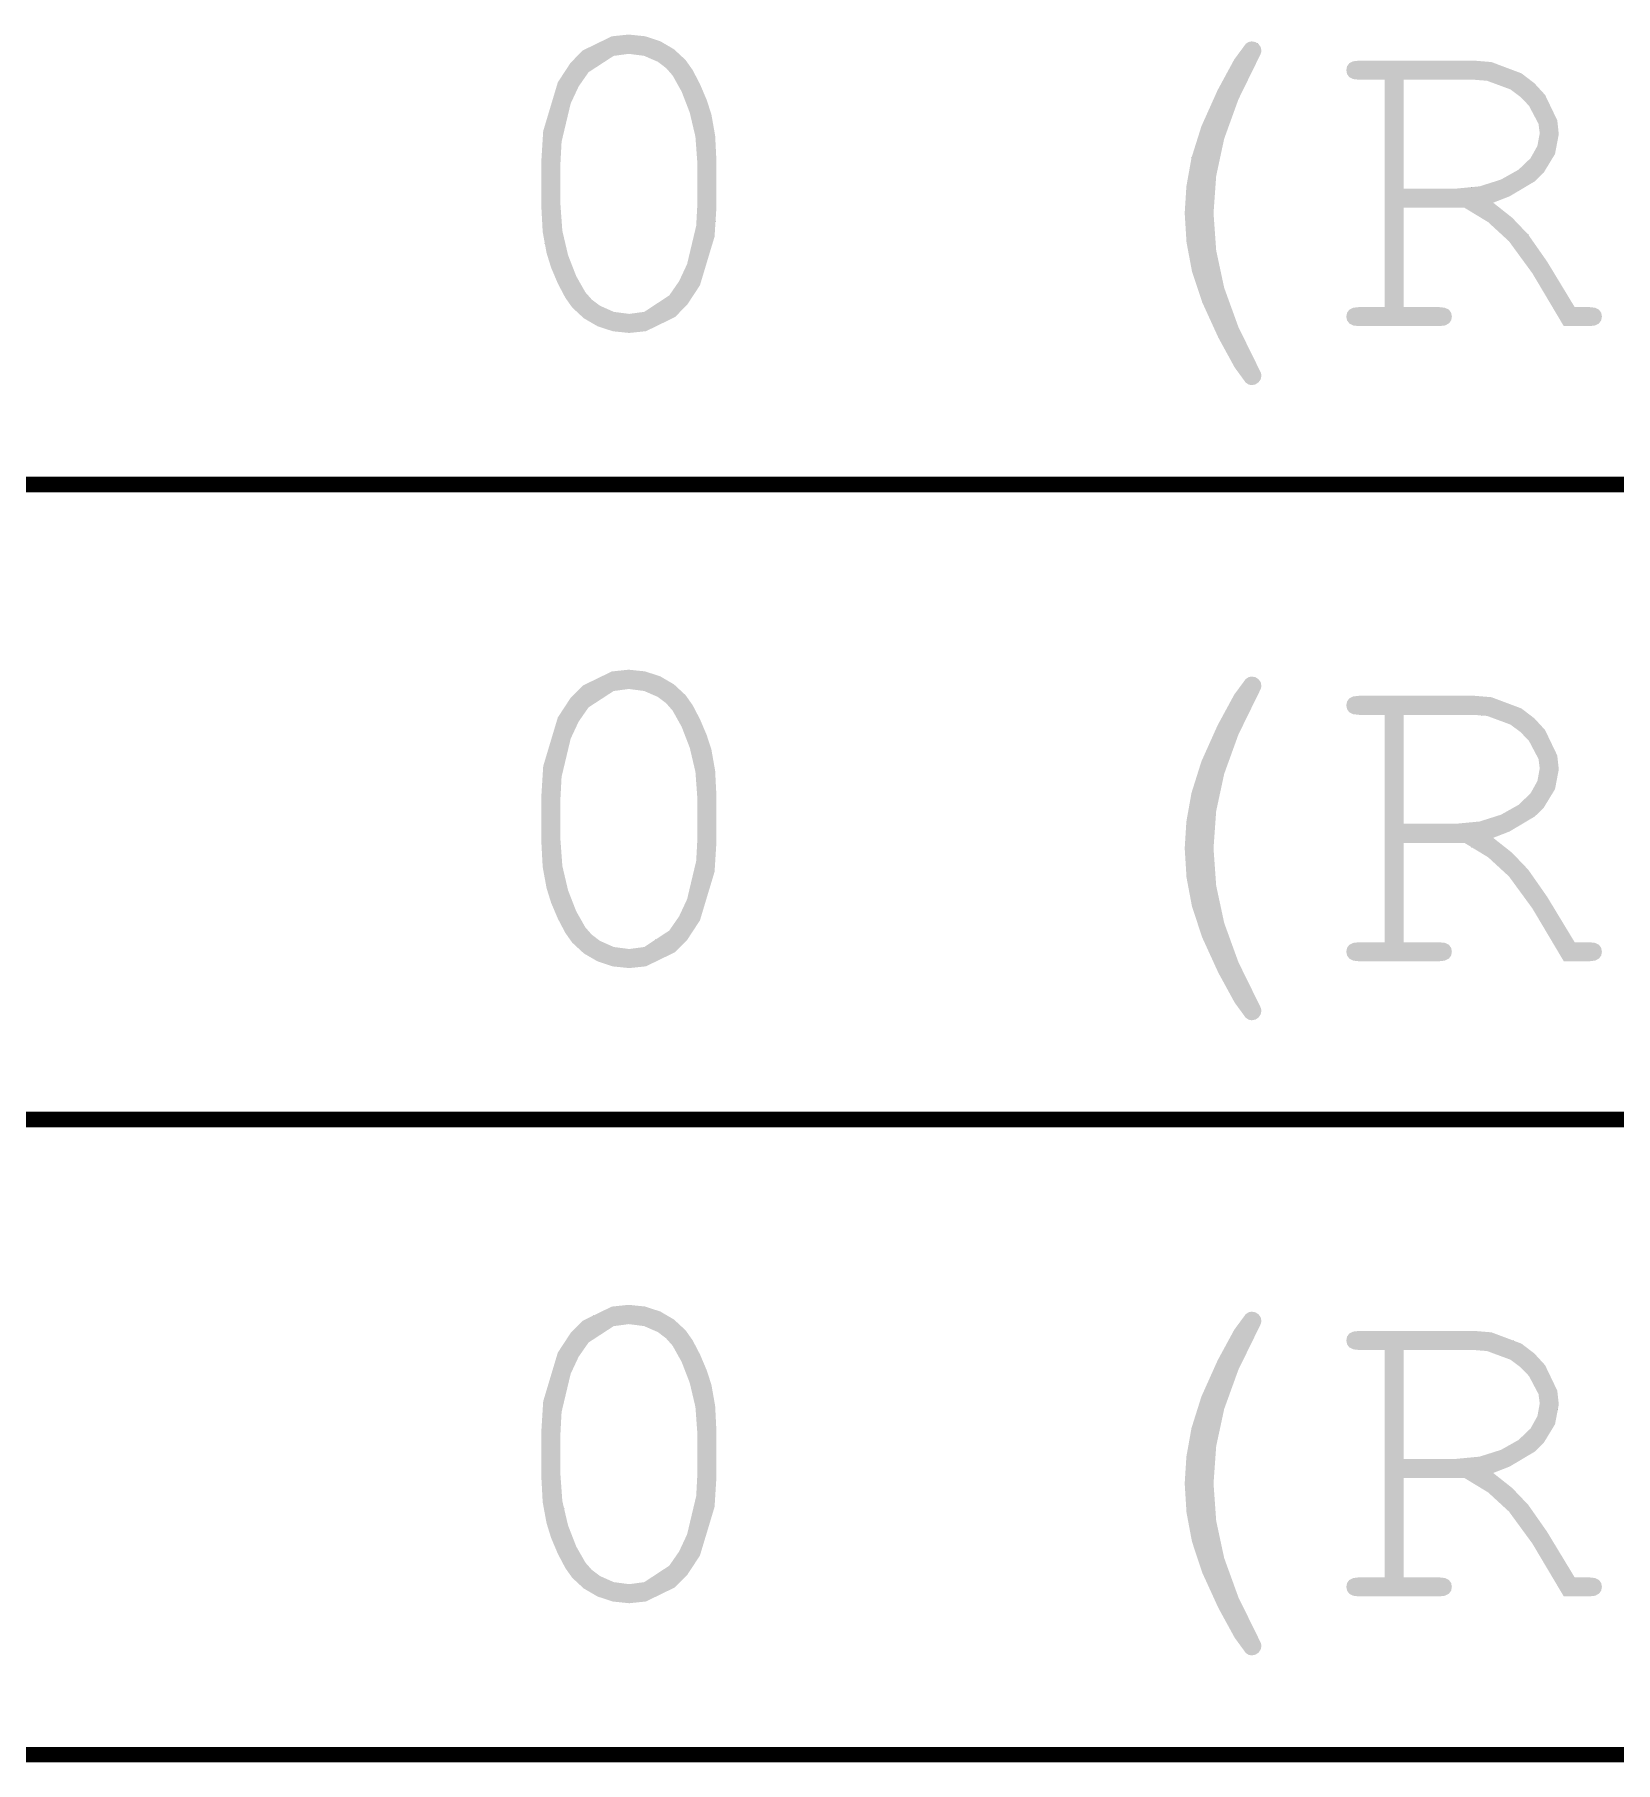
# Model space of a CAD drawing. Extents: x 0 to 13284, y 0 to 3969.
# Drawn here: x 9416.3 to 9817.9, y 2996.2 to 3435.4 of the extents above; entities that cross this region are included whole.
import ezdxf

# ---------------------------------------------------------------- set-up
doc = ezdxf.new("R2010")
doc.units = 0
doc.layers.add('DRILL_SYMBOLS', color=255, linetype='CONTINUOUS')

msp = doc.modelspace()

# ---------------------------------------------------------------- hatches: boundary and pattern name
at = {"layer": 'DRILL_SYMBOLS'}
for points in [[(9589.50311, 3403.404724), (9589.50311, 3391.409173), (9589.03815, 3384.002047), (9585.318386, 3371.631614), (9584.65874, 3402.770354), (9584.175748, 3409.395315), (9582.726772, 3415.544488), (9580.672244, 3420.857441), (9578.372598, 3424.973701), (9576.714567, 3426.847992), (9574.624016, 3428.433937), (9571.134921, 3429.947835), (9567.242126, 3430.452441), (9563.396181, 3429.933386), (9557.023543, 3425.781102), (9554.496811, 3422.147835), (9552.478346, 3417.82248), (9550.171496, 3408.13374), (9549.88315, 3402.770354), (9549.88315, 3392.10122), (9550.366142, 3385.469055), (9551.815118, 3379.298268), (9553.884055, 3373.963701), (9556.226929, 3369.840197), (9557.841732, 3368.009134), (9559.917874, 3366.437598), (9563.421417, 3364.880512), (9567.357441, 3364.361457), (9571.17815, 3364.882283), (9577.521969, 3369.049016), (9580.045079, 3372.694921), (9582.063543, 3377.032874), (9584.370394, 3386.736024), (9584.65874, 3392.10122), (9584.65874, 3402.770354), (9585.318386, 3371.631614), (9582.063543, 3366.668307), (9578.960157, 3363.540039), (9571.607087, 3359.964882), (9567.357441, 3359.517992), (9563.212362, 3359.943307), (9559.312362, 3361.219291), (9555.816024, 3363.25874), (9552.882008, 3365.97626), (9551.130276, 3368.456102), (9549.219921, 3372.08937), (9547.511417, 3376.126339), (9546.365197, 3379.817283), (9545.370394, 3385.195118), (9545.03878, 3391.409173), (9545.03878, 3403.404724), (9545.50374, 3410.837087), (9549.223504, 3423.236339), (9552.478346, 3428.203268), (9555.581732, 3431.331929), (9562.934803, 3434.90752), (9567.184449, 3435.354488), (9571.365591, 3434.929134), (9575.258386, 3433.653189), (9578.733071, 3431.613071), (9581.659882, 3428.895315), (9583.447677, 3426.372205), (9585.350827, 3422.724528), (9587.052087, 3418.701969), (9588.23437, 3415.054291), (9589.185945, 3409.662047)], [(9708.478425, 3389.967402), (9708.910945, 3396.801417), (9710.208543, 3404.039134), (9712.731654, 3412.055394), (9716.840709, 3421.225079), (9721.079528, 3429.039488), (9723.991929, 3432.989961), (9724.712795, 3433.465748), (9725.491378, 3433.624331), (9726.450157, 3433.451339), (9727.250354, 3432.932283), (9727.790984, 3432.16815), (9727.97122, 3431.259843), (9727.870315, 3430.654291), (9727.56752, 3429.991063), (9722.132047, 3418.889409), (9718.513189, 3408.883465), (9716.480276, 3399.425433), (9715.802638, 3389.967402), (9716.480276, 3380.466102), (9718.513189, 3370.993622), (9722.132047, 3361.002362), (9727.56752, 3349.944606), (9727.870315, 3349.281378), (9727.97122, 3348.675827), (9727.790984, 3347.760315), (9727.250354, 3346.974567), (9726.450157, 3346.433898), (9725.491378, 3346.253661), (9724.712795, 3346.412244), (9723.991929, 3346.888031), (9721.180472, 3350.737598), (9717.01374, 3358.364567), (9712.919094, 3367.331732), (9710.323898, 3375.203622), (9708.939803, 3382.556654)], [(9764.130945, 3391.351496), (9764.130945, 3366.091575), (9773.069961, 3366.091575), (9774.598228, 3365.925787), (9775.60748, 3365.428386), (9776.169764, 3364.657008), (9776.357205, 3363.669409), (9776.169764, 3362.717835), (9775.60748, 3361.939291), (9774.598228, 3361.420236), (9773.069961, 3361.247244), (9752.769764, 3361.247244), (9751.284724, 3361.420236), (9750.289921, 3361.939291), (9749.727598, 3362.717835), (9749.540197, 3363.669409), (9749.727598, 3364.657008), (9750.289921, 3365.428386), (9751.284724, 3365.925787), (9752.769764, 3366.091575), (9759.286575, 3366.091575), (9759.286575, 3423.877953), (9752.769764, 3423.877953), (9751.284724, 3424.04374), (9750.289921, 3424.541181), (9749.727598, 3425.31252), (9749.540197, 3426.300118), (9749.727598, 3427.287756), (9750.289921, 3428.059094), (9751.284724, 3428.556496), (9752.769764, 3428.722323), (9782.066654, 3428.722323), (9786.415394, 3428.363661), (9794.042362, 3425.494528), (9797.32063, 3422.984055), (9800.032953, 3420.022992), (9803.132756, 3413.549409), (9803.520236, 3410.03689), (9802.561457, 3404.997913), (9799.685118, 3400.261654), (9797.444961, 3398.064764), (9791.029055, 3394.244055), (9786.853346, 3392.620276), (9791.668858, 3388.813976), (9795.734685, 3384.546299), (9800.535787, 3377.683465), (9807.557205, 3366.091575), (9811.24815, 3366.091575), (9812.733189, 3365.925787), (9813.728031, 3365.428386), (9814.290315, 3364.657008), (9814.477756, 3363.669409), (9814.290315, 3362.717835), (9813.728031, 3361.939291), (9812.733189, 3361.420236), (9811.24815, 3361.247244), (9804.789016, 3361.247244), (9796.80878, 3374.684567), (9790.861457, 3382.816181), (9785.562953, 3387.68937), (9779.529094, 3391.351496), (9764.130945, 3396.195866), (9777.337598, 3396.195866), (9783.385866, 3396.772559), (9788.842992, 3398.502717), (9793.298071, 3401.011378), (9796.340197, 3403.92378), (9798.091969, 3407.06685), (9798.675906, 3410.267598), (9798.371299, 3412.660945), (9795.934724, 3417.274606), (9793.802677, 3419.494961), (9791.234528, 3421.41252), (9785.308819, 3423.604016), (9781.951299, 3423.877953), (9764.130945, 3423.877953), (9764.130945, 3396.195866), (9779.529094, 3391.351496)], [(9589.50311, 3241.987402), (9589.50311, 3229.99185), (9589.03815, 3222.584724), (9585.318386, 3210.214291), (9584.65874, 3241.353031), (9584.175748, 3247.977992), (9582.726772, 3254.127165), (9580.672244, 3259.440118), (9578.372598, 3263.556378), (9576.714567, 3265.430669), (9574.624016, 3267.016614), (9571.134921, 3268.530512), (9567.242126, 3269.035118), (9563.396181, 3268.516063), (9557.023543, 3264.36378), (9554.496811, 3260.730512), (9552.478346, 3256.405157), (9550.171496, 3246.716417), (9549.88315, 3241.353031), (9549.88315, 3230.683898), (9550.366142, 3224.051732), (9551.815118, 3217.880945), (9553.884055, 3212.546378), (9556.226929, 3208.422874), (9557.841732, 3206.591811), (9559.917874, 3205.020276), (9563.421417, 3203.463189), (9567.357441, 3202.944134), (9571.17815, 3203.464961), (9577.521969, 3207.631693), (9580.045079, 3211.277598), (9582.063543, 3215.615551), (9584.370394, 3225.318701), (9584.65874, 3230.683898), (9584.65874, 3241.353031), (9585.318386, 3210.214291), (9582.063543, 3205.250984), (9578.960157, 3202.122717), (9571.607087, 3198.547559), (9567.357441, 3198.100669), (9563.212362, 3198.525984), (9559.312362, 3199.801969), (9555.816024, 3201.841417), (9552.882008, 3204.558937), (9551.130276, 3207.03878), (9549.219921, 3210.672047), (9547.511417, 3214.709016), (9546.365197, 3218.399961), (9545.370394, 3223.777795), (9545.03878, 3229.99185), (9545.03878, 3241.987402), (9545.50374, 3249.419764), (9549.223504, 3261.819016), (9552.478346, 3266.785945), (9555.581732, 3269.914606), (9562.934803, 3273.490197), (9567.184449, 3273.937165), (9571.365591, 3273.511811), (9575.258386, 3272.235866), (9578.733071, 3270.195748), (9581.659882, 3267.477992), (9583.447677, 3264.954882), (9585.350827, 3261.307205), (9587.052087, 3257.284646), (9588.23437, 3253.636969), (9589.185945, 3248.244724)], [(9708.478425, 3228.550079), (9708.910945, 3235.384094), (9710.208543, 3242.621811), (9712.731654, 3250.638071), (9716.840709, 3259.807756), (9721.079528, 3267.622165), (9723.991929, 3271.572638), (9724.712795, 3272.048425), (9725.491378, 3272.207008), (9726.450157, 3272.034016), (9727.250354, 3271.514961), (9727.790984, 3270.750827), (9727.97122, 3269.84252), (9727.870315, 3269.236969), (9727.56752, 3268.57374), (9722.132047, 3257.472087), (9718.513189, 3247.466142), (9716.480276, 3238.00811), (9715.802638, 3228.550079), (9716.480276, 3219.04878), (9718.513189, 3209.576299), (9722.132047, 3199.585039), (9727.56752, 3188.527283), (9727.870315, 3187.864055), (9727.97122, 3187.258504), (9727.790984, 3186.342992), (9727.250354, 3185.557244), (9726.450157, 3185.016575), (9725.491378, 3184.836339), (9724.712795, 3184.994921), (9723.991929, 3185.470709), (9721.180472, 3189.320276), (9717.01374, 3196.947244), (9712.919094, 3205.914409), (9710.323898, 3213.786299), (9708.939803, 3221.139331)], [(9764.130945, 3229.934173), (9764.130945, 3204.674252), (9773.069961, 3204.674252), (9774.598228, 3204.508465), (9775.60748, 3204.011063), (9776.169764, 3203.239685), (9776.357205, 3202.252087), (9776.169764, 3201.300512), (9775.60748, 3200.521969), (9774.598228, 3200.002913), (9773.069961, 3199.829921), (9752.769764, 3199.829921), (9751.284724, 3200.002913), (9750.289921, 3200.521969), (9749.727598, 3201.300512), (9749.540197, 3202.252087), (9749.727598, 3203.239685), (9750.289921, 3204.011063), (9751.284724, 3204.508465), (9752.769764, 3204.674252), (9759.286575, 3204.674252), (9759.286575, 3262.46063), (9752.769764, 3262.46063), (9751.284724, 3262.626417), (9750.289921, 3263.123858), (9749.727598, 3263.895197), (9749.540197, 3264.882795), (9749.727598, 3265.870433), (9750.289921, 3266.641772), (9751.284724, 3267.139173), (9752.769764, 3267.305), (9782.066654, 3267.305), (9786.415394, 3266.946339), (9794.042362, 3264.077205), (9797.32063, 3261.566732), (9800.032953, 3258.605669), (9803.132756, 3252.132087), (9803.520236, 3248.619567), (9802.561457, 3243.580591), (9799.685118, 3238.844331), (9797.444961, 3236.647441), (9791.029055, 3232.826732), (9786.853346, 3231.202953), (9791.668858, 3227.396654), (9795.734685, 3223.128976), (9800.535787, 3216.266142), (9807.557205, 3204.674252), (9811.24815, 3204.674252), (9812.733189, 3204.508465), (9813.728031, 3204.011063), (9814.290315, 3203.239685), (9814.477756, 3202.252087), (9814.290315, 3201.300512), (9813.728031, 3200.521969), (9812.733189, 3200.002913), (9811.24815, 3199.829921), (9804.789016, 3199.829921), (9796.80878, 3213.267244), (9790.861457, 3221.398858), (9785.562953, 3226.272047), (9779.529094, 3229.934173), (9764.130945, 3234.778543), (9777.337598, 3234.778543), (9783.385866, 3235.355236), (9788.842992, 3237.085394), (9793.298071, 3239.594055), (9796.340197, 3242.506457), (9798.091969, 3245.649528), (9798.675906, 3248.850276), (9798.371299, 3251.243622), (9795.934724, 3255.857283), (9793.802677, 3258.077638), (9791.234528, 3259.995197), (9785.308819, 3262.186693), (9781.951299, 3262.46063), (9764.130945, 3262.46063), (9764.130945, 3234.778543), (9779.529094, 3229.934173)], [(9589.50311, 3080.570079), (9589.50311, 3068.574528), (9589.03815, 3061.167402), (9585.318386, 3048.796969), (9584.65874, 3079.935709), (9584.175748, 3086.560669), (9582.726772, 3092.709843), (9580.672244, 3098.022795), (9578.372598, 3102.139055), (9576.714567, 3104.013346), (9574.624016, 3105.599291), (9571.134921, 3107.113189), (9567.242126, 3107.617795), (9563.396181, 3107.09874), (9557.023543, 3102.946457), (9554.496811, 3099.313189), (9552.478346, 3094.987835), (9550.171496, 3085.299094), (9549.88315, 3079.935709), (9549.88315, 3069.266575), (9550.366142, 3062.634409), (9551.815118, 3056.463622), (9553.884055, 3051.129055), (9556.226929, 3047.005551), (9557.841732, 3045.174488), (9559.917874, 3043.602953), (9563.421417, 3042.045866), (9567.357441, 3041.526811), (9571.17815, 3042.047638), (9577.521969, 3046.21437), (9580.045079, 3049.860276), (9582.063543, 3054.198228), (9584.370394, 3063.901378), (9584.65874, 3069.266575), (9584.65874, 3079.935709), (9585.318386, 3048.796969), (9582.063543, 3043.833661), (9578.960157, 3040.705394), (9571.607087, 3037.130236), (9567.357441, 3036.683346), (9563.212362, 3037.108661), (9559.312362, 3038.384646), (9555.816024, 3040.424094), (9552.882008, 3043.141614), (9551.130276, 3045.621457), (9549.219921, 3049.254724), (9547.511417, 3053.291693), (9546.365197, 3056.982638), (9545.370394, 3062.360472), (9545.03878, 3068.574528), (9545.03878, 3080.570079), (9545.50374, 3088.002441), (9549.223504, 3100.401693), (9552.478346, 3105.368622), (9555.581732, 3108.497283), (9562.934803, 3112.072874), (9567.184449, 3112.519843), (9571.365591, 3112.094488), (9575.258386, 3110.818543), (9578.733071, 3108.778425), (9581.659882, 3106.060669), (9583.447677, 3103.537559), (9585.350827, 3099.889882), (9587.052087, 3095.867323), (9588.23437, 3092.219646), (9589.185945, 3086.827402)], [(9708.478425, 3067.132756), (9708.910945, 3073.966772), (9710.208543, 3081.204488), (9712.731654, 3089.220748), (9716.840709, 3098.390433), (9721.079528, 3106.204843), (9723.991929, 3110.155315), (9724.712795, 3110.631102), (9725.491378, 3110.789685), (9726.450157, 3110.616693), (9727.250354, 3110.097638), (9727.790984, 3109.333504), (9727.97122, 3108.425197), (9727.870315, 3107.819646), (9727.56752, 3107.156417), (9722.132047, 3096.054764), (9718.513189, 3086.048819), (9716.480276, 3076.590787), (9715.802638, 3067.132756), (9716.480276, 3057.631457), (9718.513189, 3048.158976), (9722.132047, 3038.167717), (9727.56752, 3027.109961), (9727.870315, 3026.446732), (9727.97122, 3025.841181), (9727.790984, 3024.925669), (9727.250354, 3024.139921), (9726.450157, 3023.599252), (9725.491378, 3023.419016), (9724.712795, 3023.577598), (9723.991929, 3024.053386), (9721.180472, 3027.902953), (9717.01374, 3035.529921), (9712.919094, 3044.497087), (9710.323898, 3052.368976), (9708.939803, 3059.722008)], [(9764.130945, 3068.51685), (9764.130945, 3043.256929), (9773.069961, 3043.256929), (9774.598228, 3043.091142), (9775.60748, 3042.59374), (9776.169764, 3041.822362), (9776.357205, 3040.834764), (9776.169764, 3039.883189), (9775.60748, 3039.104646), (9774.598228, 3038.585591), (9773.069961, 3038.412598), (9752.769764, 3038.412598), (9751.284724, 3038.585591), (9750.289921, 3039.104646), (9749.727598, 3039.883189), (9749.540197, 3040.834764), (9749.727598, 3041.822362), (9750.289921, 3042.59374), (9751.284724, 3043.091142), (9752.769764, 3043.256929), (9759.286575, 3043.256929), (9759.286575, 3101.043307), (9752.769764, 3101.043307), (9751.284724, 3101.209094), (9750.289921, 3101.706535), (9749.727598, 3102.477874), (9749.540197, 3103.465472), (9749.727598, 3104.45311), (9750.289921, 3105.224449), (9751.284724, 3105.72185), (9752.769764, 3105.887677), (9782.066654, 3105.887677), (9786.415394, 3105.529016), (9794.042362, 3102.659882), (9797.32063, 3100.149409), (9800.032953, 3097.188346), (9803.132756, 3090.714764), (9803.520236, 3087.202244), (9802.561457, 3082.163268), (9799.685118, 3077.427008), (9797.444961, 3075.230118), (9791.029055, 3071.409409), (9786.853346, 3069.78563), (9791.668858, 3065.979331), (9795.734685, 3061.711654), (9800.535787, 3054.848819), (9807.557205, 3043.256929), (9811.24815, 3043.256929), (9812.733189, 3043.091142), (9813.728031, 3042.59374), (9814.290315, 3041.822362), (9814.477756, 3040.834764), (9814.290315, 3039.883189), (9813.728031, 3039.104646), (9812.733189, 3038.585591), (9811.24815, 3038.412598), (9804.789016, 3038.412598), (9796.80878, 3051.849921), (9790.861457, 3059.981535), (9785.562953, 3064.854724), (9779.529094, 3068.51685), (9764.130945, 3073.36122), (9777.337598, 3073.36122), (9783.385866, 3073.937913), (9788.842992, 3075.668071), (9793.298071, 3078.176732), (9796.340197, 3081.089134), (9798.091969, 3084.232205), (9798.675906, 3087.432953), (9798.371299, 3089.826299), (9795.934724, 3094.439961), (9793.802677, 3096.660315), (9791.234528, 3098.577874), (9785.308819, 3100.76937), (9781.951299, 3101.043307), (9764.130945, 3101.043307), (9764.130945, 3073.36122), (9779.529094, 3068.51685)]]:
    msp.add_hatch(color=7, dxfattribs=at).paths.add_polyline_path(points)

# ---------------------------------------------------------------- linework, layer by layer
at = {"layer": 'DRILL_SYMBOLS', "color": 7}
for points, const_width in [([(9589.50311, 3403.404724), (9589.50311, 3391.409173), (9589.03815, 3384.002047), (9585.318386, 3371.631614), (9584.65874, 3402.770354), (9584.175748, 3409.395315), (9582.726772, 3415.544488), (9580.672244, 3420.857441), (9578.372598, 3424.973701), (9576.714567, 3426.847992), (9574.624016, 3428.433937), (9571.134921, 3429.947835), (9567.242126, 3430.452441), (9563.396181, 3429.933386), (9557.023543, 3425.781102), (9554.496811, 3422.147835), (9552.478346, 3417.82248), (9550.171496, 3408.13374), (9549.88315, 3402.770354), (9549.88315, 3392.10122), (9550.366142, 3385.469055), (9551.815118, 3379.298268), (9553.884055, 3373.963701), (9556.226929, 3369.840197), (9557.841732, 3368.009134), (9559.917874, 3366.437598), (9563.421417, 3364.880512), (9567.357441, 3364.361457), (9571.17815, 3364.882283), (9577.521969, 3369.049016), (9580.045079, 3372.694921), (9582.063543, 3377.032874), (9584.370394, 3386.736024), (9584.65874, 3392.10122), (9584.65874, 3402.770354), (9585.318386, 3371.631614), (9582.063543, 3366.668307), (9578.960157, 3363.540039), (9571.607087, 3359.964882), (9567.357441, 3359.517992), (9563.212362, 3359.943307), (9559.312362, 3361.219291), (9555.816024, 3363.25874), (9552.882008, 3365.97626), (9551.130276, 3368.456102), (9549.219921, 3372.08937), (9547.511417, 3376.126339), (9546.365197, 3379.817283), (9545.370394, 3385.195118), (9545.03878, 3391.409173), (9545.03878, 3403.404724), (9545.50374, 3410.837087), (9549.223504, 3423.236339), (9552.478346, 3428.203268), (9555.581732, 3431.331929), (9562.934803, 3434.90752), (9567.184449, 3435.354488), (9571.365591, 3434.929134), (9575.258386, 3433.653189), (9578.733071, 3431.613071), (9581.659882, 3428.895315), (9583.447677, 3426.372205), (9585.350827, 3422.724528), (9587.052087, 3418.701969), (9588.23437, 3415.054291), (9589.185945, 3409.662047), (9589.50311, 3403.404724)], 0.000039), ([(9708.478425, 3389.967402), (9708.910945, 3396.801417), (9710.208543, 3404.039134), (9712.731654, 3412.055394), (9716.840709, 3421.225079), (9721.079528, 3429.039488), (9723.991929, 3432.989961), (9724.712795, 3433.465748), (9725.491378, 3433.624331), (9726.450157, 3433.451339), (9727.250354, 3432.932283), (9727.790984, 3432.16815), (9727.97122, 3431.259843), (9727.870315, 3430.654291), (9727.56752, 3429.991063), (9722.132047, 3418.889409), (9718.513189, 3408.883465), (9716.480276, 3399.425433), (9715.802638, 3389.967402), (9716.480276, 3380.466102), (9718.513189, 3370.993622), (9722.132047, 3361.002362), (9727.56752, 3349.944606), (9727.870315, 3349.281378), (9727.97122, 3348.675827), (9727.790984, 3347.760315), (9727.250354, 3346.974567), (9726.450157, 3346.433898), (9725.491378, 3346.253661), (9724.712795, 3346.412244), (9723.991929, 3346.888031), (9721.180472, 3350.737598), (9717.01374, 3358.364567), (9712.919094, 3367.331732), (9710.323898, 3375.203622), (9708.939803, 3382.556654), (9708.478425, 3389.967402)], 0.000039), ([(9764.130945, 3391.351496), (9764.130945, 3366.091575), (9773.069961, 3366.091575), (9774.598228, 3365.925787), (9775.60748, 3365.428386), (9776.169764, 3364.657008), (9776.357205, 3363.669409), (9776.169764, 3362.717835), (9775.60748, 3361.939291), (9774.598228, 3361.420236), (9773.069961, 3361.247244), (9752.769764, 3361.247244), (9751.284724, 3361.420236), (9750.289921, 3361.939291), (9749.727598, 3362.717835), (9749.540197, 3363.669409), (9749.727598, 3364.657008), (9750.289921, 3365.428386), (9751.284724, 3365.925787), (9752.769764, 3366.091575), (9759.286575, 3366.091575), (9759.286575, 3423.877953), (9752.769764, 3423.877953), (9751.284724, 3424.04374), (9750.289921, 3424.541181), (9749.727598, 3425.31252), (9749.540197, 3426.300118), (9749.727598, 3427.287756), (9750.289921, 3428.059094), (9751.284724, 3428.556496), (9752.769764, 3428.722323), (9782.066654, 3428.722323), (9786.415394, 3428.363661), (9794.042362, 3425.494528), (9797.32063, 3422.984055), (9800.032953, 3420.022992), (9803.132756, 3413.549409), (9803.520236, 3410.03689), (9802.561457, 3404.997913), (9799.685118, 3400.261654), (9797.444961, 3398.064764), (9791.029055, 3394.244055), (9786.853346, 3392.620276), (9791.668858, 3388.813976), (9795.734685, 3384.546299), (9800.535787, 3377.683465), (9807.557205, 3366.091575), (9811.24815, 3366.091575), (9812.733189, 3365.925787), (9813.728031, 3365.428386), (9814.290315, 3364.657008), (9814.477756, 3363.669409), (9814.290315, 3362.717835), (9813.728031, 3361.939291), (9812.733189, 3361.420236), (9811.24815, 3361.247244), (9804.789016, 3361.247244), (9796.80878, 3374.684567), (9790.861457, 3382.816181), (9785.562953, 3387.68937), (9779.529094, 3391.351496), (9764.130945, 3396.195866), (9777.337598, 3396.195866), (9783.385866, 3396.772559), (9788.842992, 3398.502717), (9793.298071, 3401.011378), (9796.340197, 3403.92378), (9798.091969, 3407.06685), (9798.675906, 3410.267598), (9798.371299, 3412.660945), (9795.934724, 3417.274606), (9793.802677, 3419.494961), (9791.234528, 3421.41252), (9785.308819, 3423.604016), (9781.951299, 3423.877953), (9764.130945, 3423.877953), (9764.130945, 3396.195866), (9779.529094, 3391.351496), (9764.130945, 3391.351496)], 0.000039), ([(7116.299213, 3321.023622), (13281.884016, 3321.023622)], 3.937008), ([(9589.50311, 3241.987402), (9589.50311, 3229.99185), (9589.03815, 3222.584724), (9585.318386, 3210.214291), (9584.65874, 3241.353031), (9584.175748, 3247.977992), (9582.726772, 3254.127165), (9580.672244, 3259.440118), (9578.372598, 3263.556378), (9576.714567, 3265.430669), (9574.624016, 3267.016614), (9571.134921, 3268.530512), (9567.242126, 3269.035118), (9563.396181, 3268.516063), (9557.023543, 3264.36378), (9554.496811, 3260.730512), (9552.478346, 3256.405157), (9550.171496, 3246.716417), (9549.88315, 3241.353031), (9549.88315, 3230.683898), (9550.366142, 3224.051732), (9551.815118, 3217.880945), (9553.884055, 3212.546378), (9556.226929, 3208.422874), (9557.841732, 3206.591811), (9559.917874, 3205.020276), (9563.421417, 3203.463189), (9567.357441, 3202.944134), (9571.17815, 3203.464961), (9577.521969, 3207.631693), (9580.045079, 3211.277598), (9582.063543, 3215.615551), (9584.370394, 3225.318701), (9584.65874, 3230.683898), (9584.65874, 3241.353031), (9585.318386, 3210.214291), (9582.063543, 3205.250984), (9578.960157, 3202.122717), (9571.607087, 3198.547559), (9567.357441, 3198.100669), (9563.212362, 3198.525984), (9559.312362, 3199.801969), (9555.816024, 3201.841417), (9552.882008, 3204.558937), (9551.130276, 3207.03878), (9549.219921, 3210.672047), (9547.511417, 3214.709016), (9546.365197, 3218.399961), (9545.370394, 3223.777795), (9545.03878, 3229.99185), (9545.03878, 3241.987402), (9545.50374, 3249.419764), (9549.223504, 3261.819016), (9552.478346, 3266.785945), (9555.581732, 3269.914606), (9562.934803, 3273.490197), (9567.184449, 3273.937165), (9571.365591, 3273.511811), (9575.258386, 3272.235866), (9578.733071, 3270.195748), (9581.659882, 3267.477992), (9583.447677, 3264.954882), (9585.350827, 3261.307205), (9587.052087, 3257.284646), (9588.23437, 3253.636969), (9589.185945, 3248.244724), (9589.50311, 3241.987402)], 0.000039), ([(9708.478425, 3228.550079), (9708.910945, 3235.384094), (9710.208543, 3242.621811), (9712.731654, 3250.638071), (9716.840709, 3259.807756), (9721.079528, 3267.622165), (9723.991929, 3271.572638), (9724.712795, 3272.048425), (9725.491378, 3272.207008), (9726.450157, 3272.034016), (9727.250354, 3271.514961), (9727.790984, 3270.750827), (9727.97122, 3269.84252), (9727.870315, 3269.236969), (9727.56752, 3268.57374), (9722.132047, 3257.472087), (9718.513189, 3247.466142), (9716.480276, 3238.00811), (9715.802638, 3228.550079), (9716.480276, 3219.04878), (9718.513189, 3209.576299), (9722.132047, 3199.585039), (9727.56752, 3188.527283), (9727.870315, 3187.864055), (9727.97122, 3187.258504), (9727.790984, 3186.342992), (9727.250354, 3185.557244), (9726.450157, 3185.016575), (9725.491378, 3184.836339), (9724.712795, 3184.994921), (9723.991929, 3185.470709), (9721.180472, 3189.320276), (9717.01374, 3196.947244), (9712.919094, 3205.914409), (9710.323898, 3213.786299), (9708.939803, 3221.139331), (9708.478425, 3228.550079)], 0.000039), ([(9764.130945, 3229.934173), (9764.130945, 3204.674252), (9773.069961, 3204.674252), (9774.598228, 3204.508465), (9775.60748, 3204.011063), (9776.169764, 3203.239685), (9776.357205, 3202.252087), (9776.169764, 3201.300512), (9775.60748, 3200.521969), (9774.598228, 3200.002913), (9773.069961, 3199.829921), (9752.769764, 3199.829921), (9751.284724, 3200.002913), (9750.289921, 3200.521969), (9749.727598, 3201.300512), (9749.540197, 3202.252087), (9749.727598, 3203.239685), (9750.289921, 3204.011063), (9751.284724, 3204.508465), (9752.769764, 3204.674252), (9759.286575, 3204.674252), (9759.286575, 3262.46063), (9752.769764, 3262.46063), (9751.284724, 3262.626417), (9750.289921, 3263.123858), (9749.727598, 3263.895197), (9749.540197, 3264.882795), (9749.727598, 3265.870433), (9750.289921, 3266.641772), (9751.284724, 3267.139173), (9752.769764, 3267.305), (9782.066654, 3267.305), (9786.415394, 3266.946339), (9794.042362, 3264.077205), (9797.32063, 3261.566732), (9800.032953, 3258.605669), (9803.132756, 3252.132087), (9803.520236, 3248.619567), (9802.561457, 3243.580591), (9799.685118, 3238.844331), (9797.444961, 3236.647441), (9791.029055, 3232.826732), (9786.853346, 3231.202953), (9791.668858, 3227.396654), (9795.734685, 3223.128976), (9800.535787, 3216.266142), (9807.557205, 3204.674252), (9811.24815, 3204.674252), (9812.733189, 3204.508465), (9813.728031, 3204.011063), (9814.290315, 3203.239685), (9814.477756, 3202.252087), (9814.290315, 3201.300512), (9813.728031, 3200.521969), (9812.733189, 3200.002913), (9811.24815, 3199.829921), (9804.789016, 3199.829921), (9796.80878, 3213.267244), (9790.861457, 3221.398858), (9785.562953, 3226.272047), (9779.529094, 3229.934173), (9764.130945, 3234.778543), (9777.337598, 3234.778543), (9783.385866, 3235.355236), (9788.842992, 3237.085394), (9793.298071, 3239.594055), (9796.340197, 3242.506457), (9798.091969, 3245.649528), (9798.675906, 3248.850276), (9798.371299, 3251.243622), (9795.934724, 3255.857283), (9793.802677, 3258.077638), (9791.234528, 3259.995197), (9785.308819, 3262.186693), (9781.951299, 3262.46063), (9764.130945, 3262.46063), (9764.130945, 3234.778543), (9779.529094, 3229.934173), (9764.130945, 3229.934173)], 0.000039), ([(7116.299213, 3159.606299), (13281.884016, 3159.606299)], 3.937008), ([(9589.50311, 3080.570079), (9589.50311, 3068.574528), (9589.03815, 3061.167402), (9585.318386, 3048.796969), (9584.65874, 3079.935709), (9584.175748, 3086.560669), (9582.726772, 3092.709843), (9580.672244, 3098.022795), (9578.372598, 3102.139055), (9576.714567, 3104.013346), (9574.624016, 3105.599291), (9571.134921, 3107.113189), (9567.242126, 3107.617795), (9563.396181, 3107.09874), (9557.023543, 3102.946457), (9554.496811, 3099.313189), (9552.478346, 3094.987835), (9550.171496, 3085.299094), (9549.88315, 3079.935709), (9549.88315, 3069.266575), (9550.366142, 3062.634409), (9551.815118, 3056.463622), (9553.884055, 3051.129055), (9556.226929, 3047.005551), (9557.841732, 3045.174488), (9559.917874, 3043.602953), (9563.421417, 3042.045866), (9567.357441, 3041.526811), (9571.17815, 3042.047638), (9577.521969, 3046.21437), (9580.045079, 3049.860276), (9582.063543, 3054.198228), (9584.370394, 3063.901378), (9584.65874, 3069.266575), (9584.65874, 3079.935709), (9585.318386, 3048.796969), (9582.063543, 3043.833661), (9578.960157, 3040.705394), (9571.607087, 3037.130236), (9567.357441, 3036.683346), (9563.212362, 3037.108661), (9559.312362, 3038.384646), (9555.816024, 3040.424094), (9552.882008, 3043.141614), (9551.130276, 3045.621457), (9549.219921, 3049.254724), (9547.511417, 3053.291693), (9546.365197, 3056.982638), (9545.370394, 3062.360472), (9545.03878, 3068.574528), (9545.03878, 3080.570079), (9545.50374, 3088.002441), (9549.223504, 3100.401693), (9552.478346, 3105.368622), (9555.581732, 3108.497283), (9562.934803, 3112.072874), (9567.184449, 3112.519843), (9571.365591, 3112.094488), (9575.258386, 3110.818543), (9578.733071, 3108.778425), (9581.659882, 3106.060669), (9583.447677, 3103.537559), (9585.350827, 3099.889882), (9587.052087, 3095.867323), (9588.23437, 3092.219646), (9589.185945, 3086.827402), (9589.50311, 3080.570079)], 0.000039), ([(9708.478425, 3067.132756), (9708.910945, 3073.966772), (9710.208543, 3081.204488), (9712.731654, 3089.220748), (9716.840709, 3098.390433), (9721.079528, 3106.204843), (9723.991929, 3110.155315), (9724.712795, 3110.631102), (9725.491378, 3110.789685), (9726.450157, 3110.616693), (9727.250354, 3110.097638), (9727.790984, 3109.333504), (9727.97122, 3108.425197), (9727.870315, 3107.819646), (9727.56752, 3107.156417), (9722.132047, 3096.054764), (9718.513189, 3086.048819), (9716.480276, 3076.590787), (9715.802638, 3067.132756), (9716.480276, 3057.631457), (9718.513189, 3048.158976), (9722.132047, 3038.167717), (9727.56752, 3027.109961), (9727.870315, 3026.446732), (9727.97122, 3025.841181), (9727.790984, 3024.925669), (9727.250354, 3024.139921), (9726.450157, 3023.599252), (9725.491378, 3023.419016), (9724.712795, 3023.577598), (9723.991929, 3024.053386), (9721.180472, 3027.902953), (9717.01374, 3035.529921), (9712.919094, 3044.497087), (9710.323898, 3052.368976), (9708.939803, 3059.722008), (9708.478425, 3067.132756)], 0.000039), ([(9764.130945, 3068.51685), (9764.130945, 3043.256929), (9773.069961, 3043.256929), (9774.598228, 3043.091142), (9775.60748, 3042.59374), (9776.169764, 3041.822362), (9776.357205, 3040.834764), (9776.169764, 3039.883189), (9775.60748, 3039.104646), (9774.598228, 3038.585591), (9773.069961, 3038.412598), (9752.769764, 3038.412598), (9751.284724, 3038.585591), (9750.289921, 3039.104646), (9749.727598, 3039.883189), (9749.540197, 3040.834764), (9749.727598, 3041.822362), (9750.289921, 3042.59374), (9751.284724, 3043.091142), (9752.769764, 3043.256929), (9759.286575, 3043.256929), (9759.286575, 3101.043307), (9752.769764, 3101.043307), (9751.284724, 3101.209094), (9750.289921, 3101.706535), (9749.727598, 3102.477874), (9749.540197, 3103.465472), (9749.727598, 3104.45311), (9750.289921, 3105.224449), (9751.284724, 3105.72185), (9752.769764, 3105.887677), (9782.066654, 3105.887677), (9786.415394, 3105.529016), (9794.042362, 3102.659882), (9797.32063, 3100.149409), (9800.032953, 3097.188346), (9803.132756, 3090.714764), (9803.520236, 3087.202244), (9802.561457, 3082.163268), (9799.685118, 3077.427008), (9797.444961, 3075.230118), (9791.029055, 3071.409409), (9786.853346, 3069.78563), (9791.668858, 3065.979331), (9795.734685, 3061.711654), (9800.535787, 3054.848819), (9807.557205, 3043.256929), (9811.24815, 3043.256929), (9812.733189, 3043.091142), (9813.728031, 3042.59374), (9814.290315, 3041.822362), (9814.477756, 3040.834764), (9814.290315, 3039.883189), (9813.728031, 3039.104646), (9812.733189, 3038.585591), (9811.24815, 3038.412598), (9804.789016, 3038.412598), (9796.80878, 3051.849921), (9790.861457, 3059.981535), (9785.562953, 3064.854724), (9779.529094, 3068.51685), (9764.130945, 3073.36122), (9777.337598, 3073.36122), (9783.385866, 3073.937913), (9788.842992, 3075.668071), (9793.298071, 3078.176732), (9796.340197, 3081.089134), (9798.091969, 3084.232205), (9798.675906, 3087.432953), (9798.371299, 3089.826299), (9795.934724, 3094.439961), (9793.802677, 3096.660315), (9791.234528, 3098.577874), (9785.308819, 3100.76937), (9781.951299, 3101.043307), (9764.130945, 3101.043307), (9764.130945, 3073.36122), (9779.529094, 3068.51685), (9764.130945, 3068.51685)], 0.000039), ([(7116.299213, 2998.188976), (13281.884016, 2998.188976)], 3.937008)]:
    msp.add_lwpolyline(points, dxfattribs=dict(at, const_width=const_width))

doc.saveas('drawing.dxf')
